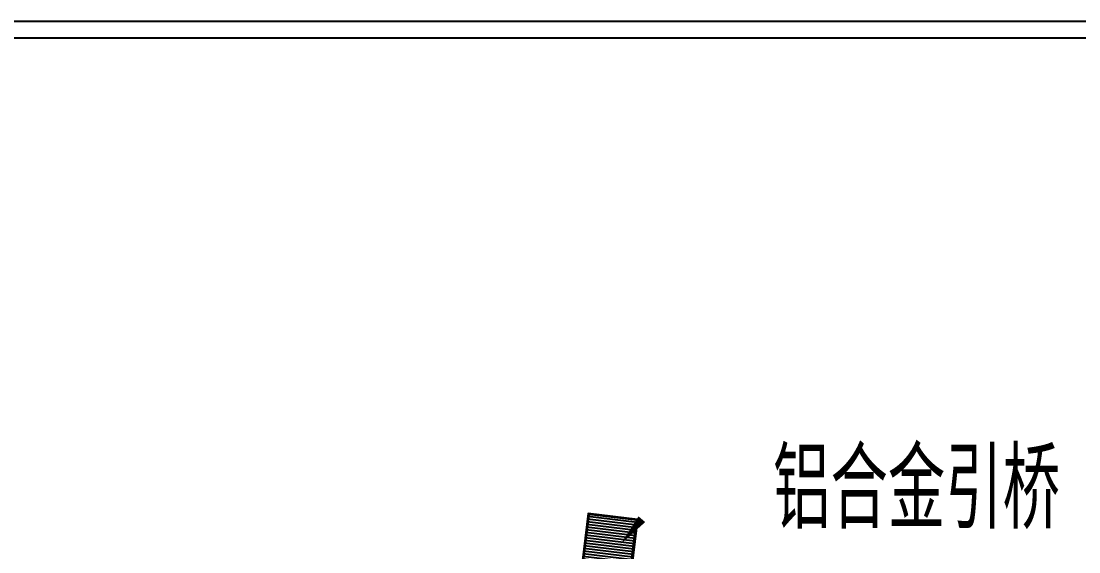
# Model space of a CAD drawing. Extents: x -31693 to 132909863, y -42052423 to 151957.
# Drawn here: x 80555 to 144545, y 119895 to 151957 of the extents above; entities that cross this region are included whole.
import ezdxf

# ---------------------------------------------------------------- set-up
doc = ezdxf.new("R2010")
doc.units = 0
doc.header["$LTSCALE"] = 1000
doc.header["$MEASUREMENT"] = 0
for name, color, linetype in [('A-G-PATTERN', 157, 'Continuous'), ('A-G-VISIBLE', 9, 'Continuous'), ('DIM_SYMB', 3, 'Continuous'), ('PUB_TEXT', 7, 'Continuous'), ('边梁（14a槽钢', 3, 'Continuous')]:
    doc.layers.add(name, color=color, linetype=linetype)
doc.styles.add('_TCH_DIM', font='SIMPLEX', dxfattribs={"bigfont": 'GBCBIG'})

# ---------------------------------------------------------------- blocks, each defined once
blk = doc.blocks.new('dasd')
at = {"layer": 'A-G-PATTERN', "linetype": 'Continuous'}
h = blk.add_hatch(dxfattribs=at)
h.set_pattern_fill('ANSI31', color=256, scale=0.05, angle=308.09113)
h.set_pattern_definition([(353.091126, (-632297.15723, -3064347.09858), (0.019096132141, 0.157597272303), [])])
h.paths.add_polyline_path([(-132779.775, 42168.288), (-132776.796, 42167.928), (-132776.075, 42173.884), (-132779.053, 42174.245)])
at = {"layer": 'A-G-VISIBLE', "linetype": 'Continuous'}
for p, q in [((-132779.053, 42174.245), (-132779.84, 42167.749)), ((-132776.075, 42173.884), (-132776.798, 42167.914))]:
    blk.add_line(p, q, dxfattribs=at)
at = {"layer": 'A-G-VISIBLE', "linetype": 'Continuous', "flags": 128}
for points in [[(-132779.775, 42168.288), (-132776.796, 42167.928), (-132776.075, 42173.884), (-132779.053, 42174.245)], [(-132779.719, 42168.332), (-132776.84, 42167.983), (-132776.13, 42173.84), (-132779.009, 42174.189)]]:
    blk.add_lwpolyline(points, close=True, dxfattribs=at)

msp = doc.modelspace()

# ---------------------------------------------------------------- linework, layer by layer
at = {"layer": 'DIM_SYMB'}
msp.add_lwpolyline([(124545, 123791, 0, 0, 0), (119748, 123791, 0, 0, 0), (116811, 120342, 0, 533, 0), (118107, 121865, 0, 0, 0)], format="xyseb", dxfattribs=at)
at = {"layer": '边梁（14a槽钢'}
for points in [[(-31693, 151957), (409283, 151957), (409283, -98233), (-31693, -98233)], [(-30693, 150957), (408283, 150957), (408283, -97233), (-30693, -97233)]]:
    msp.add_lwpolyline(points, close=True, dxfattribs=at)

# ---------------------------------------------------------------- block references
at = {"xscale": 1000, "yscale": 1000, "zscale": 1000}
msp.add_blockref('dasd', (132893911, -42052037, 2850), dxfattribs=at)

# ---------------------------------------------------------------- texts
at = {"layer": 'PUB_TEXT', "color": 7, "style": '_TCH_DIM'}
msp.add_text('铝合金引桥', height=4822.7, dxfattribs=at).set_placement((126045, 121291))

doc.saveas('drawing.dxf')
